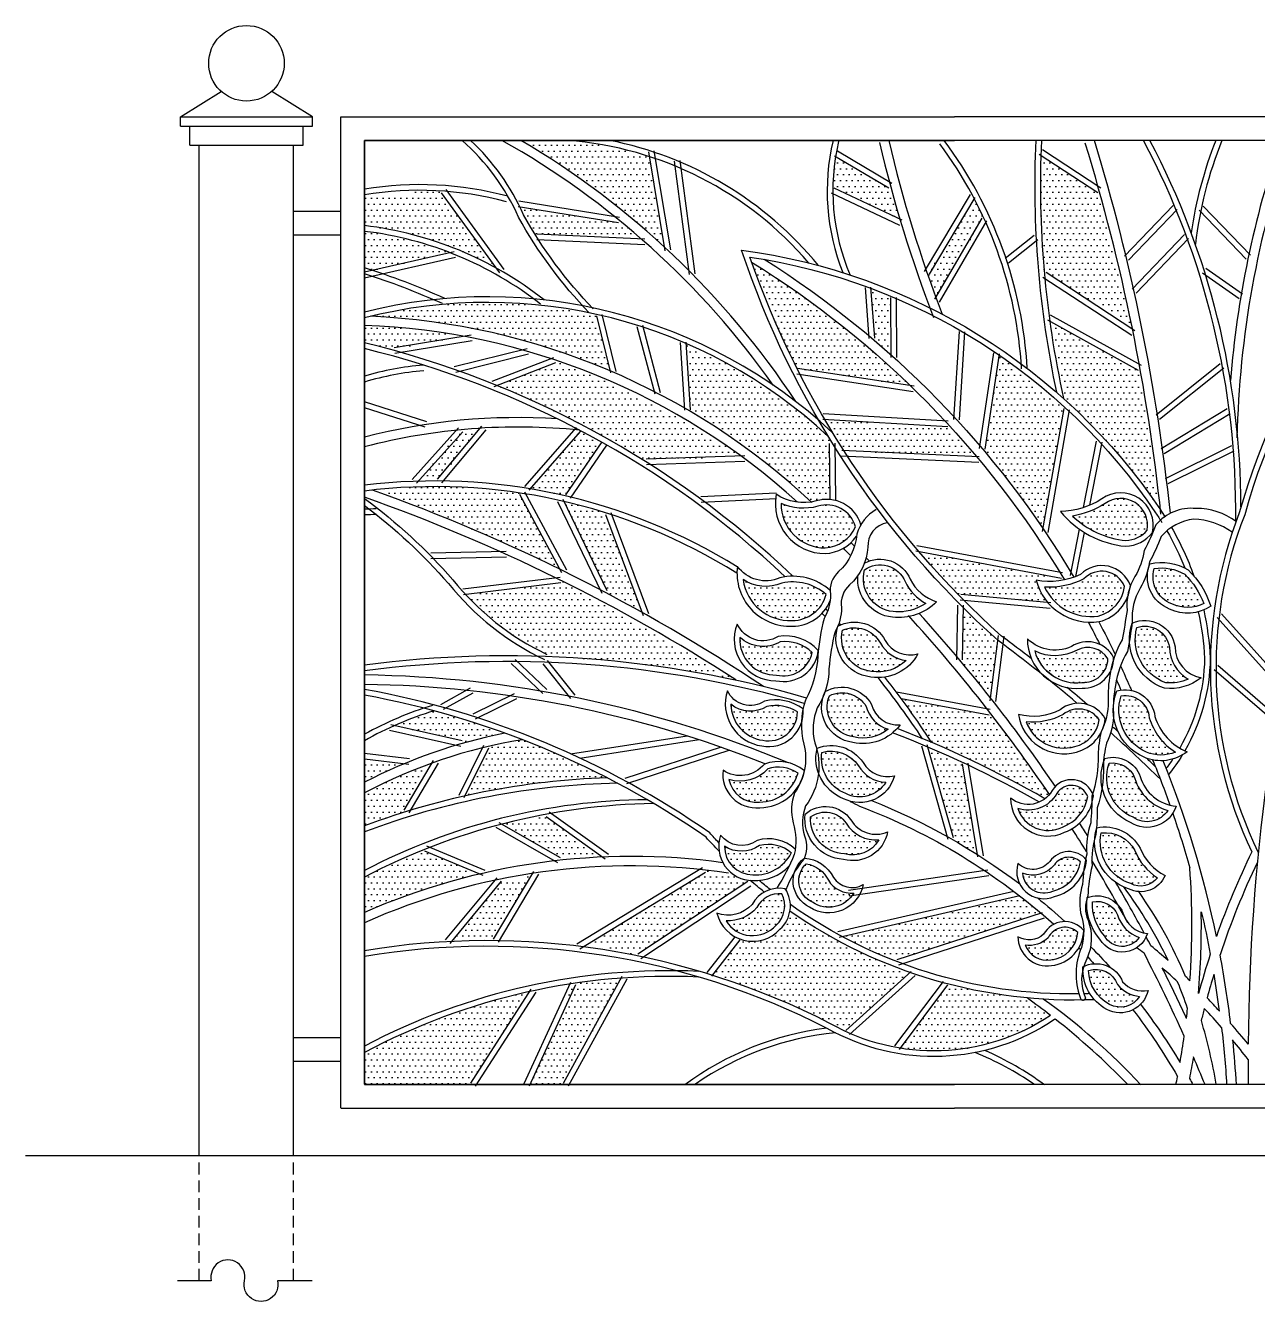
# Model space of a CAD drawing. Extents: x -51224 to -13975, y -20628 to 9094.
# Drawn here: x -50370 to -49065, y -13189 to -11838 of the extents above; entities that cross this region are included whole.
import ezdxf

# ---------------------------------------------------------------- set-up
doc = ezdxf.new("R2010")
doc.units = 0
doc.header["$LTSCALE"] = 5
doc.header["$MEASUREMENT"] = 0
doc.linetypes.add('HIDDEN', pattern=[0.375, 0.25, -0.125])
doc.layers.get('0').update_dxf_attribs({"linetype": 'CONTINUOUS'})
for name, color, linetype in [('0-MISC', 2, 'CONTINUOUS'), ('0-T_BLOCK', 7, 'CONTINUOUS'), ('1', 8, 'CONTINUOUS'), ('4', 4, 'CONTINUOUS'), ('5', 5, 'CONTINUOUS')]:
    doc.layers.add(name, color=color, linetype=linetype)
pattern_1 = [(180, (-67435.053, -16433.38), (-3.125, 6.25), [0, -6.25])]

msp = doc.modelspace()

# ---------------------------------------------------------------- hatches: boundary and pattern name
at = {"layer": '0-T_BLOCK'}
h = msp.add_hatch(dxfattribs=at)
h.set_pattern_fill('DOTS', color=2, scale=100, style=0)
h.set_pattern_definition(pattern_1)
h.paths.add_polyline_path([(-49451.1, -12458.6, 0.179163), (-49416.5, -12449.9, -0.154289), (-49438.5, -12426.8, 0.482854), (-49481.5, -12414.5, 0.461066)])
h.paths.add_polyline_path([(-49491, -12368.7, 0.418152), (-49530.8, -12347.1, -0.175458), (-49569.9, -12344, 0.417538), (-49523.2, -12391.2, 0.279623)])
h.paths.add_polyline_path([(-49569.1, -12428.4, -0.256991), (-49610.1, -12424.8, 0.38732), (-49558.1, -12468, 0.343085), (-49522.1, -12440.5, 0.238603)])
h.paths.add_polyline_path([(-49464.9, -12491.7, 0.389161), (-49504.7, -12478.4, 0.456924), (-49474, -12522, 0.24176), (-49437.5, -12510.3, -0.243716)])
h.paths.add_polyline_path([(-49570.7, -12490.7, -0.33145), (-49613.4, -12485.9, 0.442508), (-49574.7, -12525.8, 0.426582), (-49536.8, -12501.9, 0.226597)])
h.paths.add_polyline_path([(-49493, -12591.3, 0.23301), (-49456.4, -12583.1, -0.260347), (-49479.7, -12559.2, 0.39265), (-49518.6, -12547.7, 0.495449)])
h.paths.add_polyline_path([(-49552.5, -12564.9, 0.200376), (-49585, -12559.1, -0.320781), (-49622.9, -12556.8, 0.373248), (-49589.3, -12594.9, 0.475515)])
h.paths.add_polyline_path([(-49501.4, -12651.4, 0.39085), (-49459, -12639.4, -0.251251), (-49488, -12621.8, 0.326721), (-49526.5, -12607.7, 0.3487)])
h.paths.add_polyline_path([(-49583.9, -12625.2, -0.301065), (-49625, -12636.3, 0.393018), (-49592.7, -12660.3, 0.339354), (-49551.9, -12629.6, 0.228285)])
h.paths.add_polyline_path([(-49502.8, -12715, 0.353449), (-49466.4, -12700.4, -0.283595), (-49500.9, -12682.6, 0.420371), (-49538.6, -12676, 0.418172)])
h.paths.add_polyline_path([(-49629.8, -12707.1, 0.413856), (-49599.7, -12737.5, 0.293768), (-49559.1, -12714.4, 0.251352), (-49592.7, -12706.4, -0.30026)])
h.paths.add_polyline_path([(-49536.6, -12766.5, 0.426612), (-49492.8, -12756.8, -0.274357), (-49519.7, -12743.2, 0.246148), (-49543.2, -12725.8, 0.53355)])
h.paths.add_polyline_path([(-49628.1, -12786.1, 0.501929), (-49575.2, -12790.7, 0.343134), (-49569, -12757.6, 0.313802), (-49595.5, -12772.1, -0.234383)])
h = msp.add_hatch(dxfattribs=at)
h.set_pattern_fill('DOTS', color=2, scale=100, style=0)
h.set_pattern_definition(pattern_1)
h.paths.add_polyline_path([(-49155.9, -12450.4, 0.237244), (-49122, -12450.2, 0.105699), (-49142.3, -12419.1, 0.175439), (-49174.6, -12413.1, 0.397699)])
h.paths.add_polyline_path([(-49249.1, -12424.1, -0.135102), (-49290.7, -12432.6, 0.331679), (-49233.9, -12463.3, 0.310147), (-49206, -12431.9, 0.543135)])
h.paths.add_polyline_path([(-49204.6, -12383.4, 0.206557), (-49182.1, -12372.4, 0.678632), (-49226.7, -12344.3, -0.100632), (-49261.3, -12357.4, 0.164112)])
h = msp.add_hatch(dxfattribs=at)
h.set_pattern_fill('DOTS', color=2, scale=100, style=0)
h.set_pattern_definition(pattern_1)
h.paths.add_polyline_path([(-49310.3, -12575.2, 0.391506), (-49258.6, -12601.6, 0.299569), (-49232.8, -12573.4, 0.442519), (-49271, -12567.6, -0.155677)])
h.paths.add_polyline_path([(-49182.9, -12607.4, 0.206915), (-49152.2, -12607.4, -0.183281), (-49179.8, -12571, 0.432961), (-49209.6, -12547.7, 0.385547)])
h.paths.add_polyline_path([(-49195.1, -12635.3, 0.365015), (-49222.4, -12619.3, 0.395718), (-49197, -12676.5, 0.422404), (-49160.1, -12669.2, -0.262488)])
h.paths.add_polyline_path([(-49245.1, -12654.3, 0.619419), (-49277.7, -12651.3, -0.355755), (-49319.1, -12667.1, 0.460328), (-49271.9, -12686.8, 0.281137)])
h.paths.add_polyline_path([(-49158.6, -12496.3, 0.465603), (-49192.9, -12475.4, 0.397526), (-49162.4, -12533.9, 0.130987), (-49138.6, -12530.1, -0.265033)])
h = msp.add_hatch(dxfattribs=at)
h.set_pattern_fill('DOTS', color=2, scale=100, style=0)
h.set_pattern_definition(pattern_1)
h.paths.add_polyline_path([(-49301.2, -12500.3, 0.132187), (-49289.1, -12520.9, -0.001399), (-49282, -12526.6, 0.177215), (-49251.2, -12533.7, 0.421821), (-49223.6, -12508.7, 0.389173), (-49256.4, -12499.3, -0.249963)])
h = msp.add_hatch(dxfattribs=at)
h.set_pattern_fill('DOTS', color=2, scale=100, style=0)
h.set_pattern_definition(pattern_1)
h.paths.add_polyline_path([(-49195, -12711.7, 0.301201), (-49230.7, -12692.9, 0.386808), (-49199.4, -12746.7, 0.371501), (-49171.3, -12740.4, -0.158313)])
h.paths.add_polyline_path([(-49252.6, -12723.7, 0.4558), (-49280.4, -12726.7, -0.334927), (-49314.2, -12735.6, 0.519187), (-49282.1, -12754.6, 0.302013)])
h.paths.add_polyline_path([(-49287, -12804, -0.232717), (-49311.3, -12812, 0.345546), (-49284.1, -12827.5, 0.356511), (-49255.4, -12798.5, 0.508622)])
h.paths.add_polyline_path([(-49227.2, -12802.1, 0.556781), (-49190.5, -12803.8, -0.242894), (-49213.4, -12779.7, 0.356786), (-49240.1, -12766, 0.193031)])
h.paths.add_polyline_path([(-49244.2, -12838.7, 0.271334), (-49221.8, -12874.7, 0.391269), (-49190.1, -12866.2, -0.199447), (-49213.4, -12853.7, 0.407719)])
at = {"layer": '1'}
h = msp.add_hatch(dxfattribs=at)
h.set_pattern_fill('DOTS', color=2, scale=100, style=0)
h.set_pattern_definition(pattern_1)
h.paths.add_polyline_path([(-49845.5, -11959.6), (-49795.7, -11959.6, -0.058953), (-49709.2, -11976.9), (-49693.2, -12072.7, 0.062968)])
h = msp.add_hatch(dxfattribs=at)
h.set_pattern_fill('DOTS', color=2, scale=100, style=0)
h.set_pattern_definition(pattern_1)
h.paths.add_polyline_path([(-49365.8, -12022.8, -0.03394), (-49360.2, -12031.1, -0.006633), (-49355.1, -12041.7), (-49405.9, -12125.7, -0.003684), (-49412.8, -12106.7, 0.000203), (-49414.6, -12101.6)])
h.paths.add_polyline_path([(-49513.7, -12010.2, -0.051876), (-49514.5, -11998.3, -0.005273), (-49514.2, -11993.5, -0.069358), (-49510.1, -11978.1), (-49453.1, -12011.2, 0.00598), (-49444.1, -12043.1)])
h = msp.add_hatch(dxfattribs=at)
h.set_pattern_fill('DOTS', color=2, scale=100, style=0)
h.set_pattern_definition(pattern_1)
h.paths.add_polyline_path([(-49283, -12152.4), (-49191.1, -12203.3), (-49168.1, -12350.7, 0.061544), (-49270.5, -12233.1)])
h.paths.add_polyline_path([(-49294.6, -12041.4, -0.021159), (-49293.4, -11976.4), (-49234.5, -12015.2), (-49198, -12157.2), (-49291.3, -12097.1, -0.013278)])
h = msp.add_hatch(dxfattribs=at)
h.set_pattern_fill('DOTS', color=2, scale=100, style=0)
h.set_pattern_definition(pattern_1)
h.paths.add_polyline_path([(-50011.1, -12017.4), (-49931.1, -12013.1), (-49872.2, -12094.2, 0.045603), (-49936.9, -12066.3, 0.050154), (-50011.1, -12049.9)])
h.paths.add_polyline_path([(-50011.1, -12056, -0.062845), (-49920.3, -12078.6), (-50002.1, -12097.2), (-50011.1, -12094.7)])
h = msp.add_hatch(dxfattribs=at)
h.set_pattern_fill('DOTS', color=2, scale=100, style=0)
h.set_pattern_definition(pattern_1)
h.paths.add_polyline_path([(-49838.8, -12044.9, -0.000677), (-49839.4, -12043.8, -0.046061), (-49845.4, -12030.4), (-49738, -12046.9, -0.006898), (-49719.5, -12062.6), (-49828.4, -12059, -0.055018)])
h = msp.add_hatch(dxfattribs=at)
h.set_pattern_fill('DOTS', color=2, scale=100, style=0)
h.set_pattern_definition(pattern_1)
h.paths.add_polyline_path([(-49338.8, -12187.1), (-49270.1, -12243.7), (-49292.4, -12370.8, 0.019627), (-49339.3, -12307.3), (-49353.6, -12286.7)])
h.paths.add_polyline_path([(-49474.3, -12117.8), (-49453.5, -12125.9), (-49454.5, -12185.7, 0.00488), (-49469.3, -12172.8)], flags=17)
h.paths.add_polyline_path([(-49576.7, -12150.4, -0.017309), (-49601, -12088.5, -0.053262), (-49433, -12219.3), (-49552.4, -12201.2, -0.017088)])
h.paths.add_polyline_path([(-49521.3, -12255.5), (-49393.3, -12263.1), (-49364.9, -12294.4), (-49503.3, -12288.3)])
h = msp.add_hatch(dxfattribs=at)
h.set_pattern_fill('DOTS', color=2, scale=100, style=0)
h.set_pattern_definition(pattern_1)
h.paths.add_polyline_path([(-49670.2, -12176.4, -0.047497), (-49589.1, -12218.7, -0.04172), (-49519.9, -12273.2, 0.001406), (-49517, -12277.8), (-49518, -12338.4, 0.029876), (-49528, -12340.3, 0.030577), (-49532.5, -12341.4, -0.026905), (-49537.9, -12342.5, 0.068441), (-49665.6, -12244.9)])
h.paths.add_polyline_path([(-50001.6, -12146, -0.049915), (-49905.1, -12131.7, -0.007436), (-49889.4, -12131.2, -0.064152), (-49765, -12145.3), (-49750.8, -12203.7, 0.088793)])
h.paths.add_polyline_path([(-49870.7, -12219.2), (-49828.7, -12202.9), (-49804.3, -12193.9, -0.051965), (-49611.1, -12294.8), (-49716.9, -12297.6, 0.043163)])
h = msp.add_hatch(dxfattribs=at)
h.set_pattern_fill('DOTS', color=2, scale=100, style=0)
h.set_pattern_definition(pattern_1)
h.paths.add_polyline_path([(-50011.1, -12155.6, -0.016771), (-49963, -12159, -0.021269), (-49907.2, -12167.4), (-49983.5, -12181.1, 0.007125), (-50011.1, -12174)])
h = msp.add_hatch(dxfattribs=at)
h.set_pattern_fill('DOTS', color=2, scale=100, style=0)
h.set_pattern_definition(pattern_1)
h.paths.add_polyline_path([(-49911.1, -12266.3, -0.004474), (-49899.7, -12265.3), (-49890, -12265.8), (-49933, -12320.3, 0.008665), (-49954.2, -12320.5)])
h.paths.add_polyline_path([(-49999.5, -12329.6, -0.063677), (-49846.4, -12333), (-49804.5, -12412.9, 0.005616), (-49863.5, -12385.9, 0.006126), (-49906.1, -12367.4, 0.008716)])
h.paths.add_polyline_path([(-49903.3, -12441.5), (-49800.6, -12426.8), (-49617.8, -12530.9, 0.020091), (-49714.7, -12514.8, 0.021363), (-49812.6, -12506.5, -0.09798)])
h = msp.add_hatch(dxfattribs=at)
h.set_pattern_fill('DOTS', color=2, scale=100, style=0)
h.set_pattern_definition(pattern_1)
h.paths.add_polyline_path([(-49782.4, -12267.6), (-49764.6, -12276.5, -0.001349), (-49759.9, -12279.1), (-49798.7, -12336, 0.013923), (-49817.3, -12332, 0.007756), (-49835.9, -12328.6)])
h = msp.add_hatch(dxfattribs=at)
h.set_pattern_fill('DOTS', color=2, scale=100, style=0)
h.set_pattern_definition(pattern_1)
h.paths.add_polyline_path([(-49799.8, -12341.9, -0.018895), (-49755.8, -12353.9), (-49716.7, -12459.7, 0.000667), (-49721.2, -12457.2, 0.072237), (-49752, -12440.5), (-49761.1, -12421.9)])
h = msp.add_hatch(dxfattribs=at)
h.set_pattern_fill('DOTS', color=2, scale=100, style=0)
h.set_pattern_definition(pattern_1)
h.paths.add_polyline_path([(-49422.5, -12395.7), (-49272.8, -12423.6, -0.093416), (-49288.6, -12426.7, -0.037861), (-49299.7, -12425.4, 0.0605), (-49294.3, -12438.8, 0.032329), (-49288.5, -12448.6), (-49381.8, -12440.9)])
h = msp.add_hatch(dxfattribs=at)
h.set_pattern_fill('DOTS', color=2, scale=100, style=0)
h.set_pattern_definition(pattern_1)
h.paths.add_polyline_path([(-49376.6, -12454.7, 0.004278), (-49364.8, -12466.3, 0.023207), (-49357, -12473.6, 0.00596), (-49340.1, -12489.2), (-49348.3, -12549.7, 0.007011), (-49378.2, -12512.8)])
h = msp.add_hatch(dxfattribs=at)
h.set_pattern_fill('DOTS', color=2, scale=100, style=0)
h.set_pattern_definition(pattern_1)
h.paths.add_polyline_path([(-49442.3, -12551.1), (-49347.1, -12567.5), (-49285.6, -12652.3), (-49290.3, -12656.8, 0.029175), (-49410.4, -12597.2, 0.016007)])
h = msp.add_hatch(dxfattribs=at)
h.set_pattern_fill('DOTS', color=2, scale=100, style=0)
h.set_pattern_definition(pattern_1)
h.paths.add_polyline_path([(-49958.5, -12570.9, -0.009549), (-49937.3, -12563.8, -0.021131), (-49862.5, -12587.4, 0.018498), (-49902.8, -12596.9), (-49979.4, -12579.4, -0.015675)])
h.paths.add_polyline_path([(-49879.1, -12601.2, -0.01617), (-49844.2, -12594.2, -0.026634), (-49754, -12634.7, 0.025971), (-49837.4, -12641.7, 0.020328), (-49904.6, -12653.5)])
h.paths.add_polyline_path([(-49940.9, -12619.5), (-49969, -12671.1, 0.013836), (-50011.1, -12685.5), (-50011.1, -12650.6, -0.034969)])
h = msp.add_hatch(dxfattribs=at)
h.set_pattern_fill('DOTS', color=2, scale=100, style=0)
h.set_pattern_definition(pattern_1)
h.paths.add_polyline_path([(-49414, -12603.4), (-49378.1, -12620), (-49363.4, -12715, 0.009634), (-49385.5, -12701.7)])
h.paths.add_polyline_path([(-49317, -12759.7, -0.010906), (-49294.6, -12777.8), (-49446.8, -12826.9, -0.04944), (-49474.2, -12818, -0.002177), (-49478.3, -12816.1, -0.046889), (-49501.8, -12802.2)])
h = msp.add_hatch(dxfattribs=at)
h.set_pattern_fill('DOTS', color=2, scale=100, style=0)
h.set_pattern_definition(pattern_1)
h.paths.add_polyline_path([(-50011.1, -12615), (-49971.5, -12619.6), (-49994.6, -12631.1, 0.008224), (-50011.1, -12639.3)])
h = msp.add_hatch(dxfattribs=at)
h.set_pattern_fill('DOTS', color=2, scale=100, style=0)
h.set_pattern_definition(pattern_1)
h.paths.add_polyline_path([(-49647.8, -12732.6), (-49625.4, -12735.6), (-49615, -12740, 0.01747), (-49612.7, -12741), (-49605.2, -12744.2), (-49725.3, -12822.6, 0.131285), (-49774.4, -12814.3, 0.001749), (-49779.9, -12813.6)])
h.paths.add_polyline_path([(-49865.2, -12684.1), (-49818.8, -12675.8), (-49760.3, -12718.6), (-49803.3, -12719.5)])
h.paths.add_polyline_path([(-49866.3, -12744.2), (-49834.2, -12737.9), (-49874.5, -12805.6), (-49890.3, -12807.2, 0.009044), (-49919.1, -12808)])
h.paths.add_polyline_path([(-49981.2, -12725, -0.02691), (-49947.3, -12712.5), (-49908.4, -12728.7), (-49890.1, -12736.8, 0.045422), (-50011.1, -12777.3), (-50011.1, -12739.7, -0.012188)])
h = msp.add_hatch(dxfattribs=at)
h.set_pattern_fill('DOTS', color=2, scale=100, style=0)
h.set_pattern_definition(pattern_1)
h.paths.add_polyline_path([(-49393.5, -12854, 0.013754), (-49351.6, -12862, 0.020315), (-49309.3, -12867.8), (-49285.6, -12887, -0.094273), (-49362.8, -12919.2, -0.092131), (-49444, -12921)])
h.paths.add_polyline_path([(-49642, -12842.9), (-49611.2, -12806.1, 0.197885), (-49581.6, -12803.2, 0.11251), (-49567.7, -12791.6, 0.132789), (-49560.5, -12775.9, 0.031639), (-49503.5, -12810.3, 0.032589), (-49434, -12841.6), (-49503.6, -12902.3, 0.003915), (-49516.8, -12895.5, -0.001737), (-49518.2, -12894.7, 0.020472), (-49577.4, -12867.4, 0.018112)])
h = msp.add_hatch(dxfattribs=at)
h.set_pattern_fill('DOTS', color=2, scale=100, style=0)
h.set_pattern_definition(pattern_1)
h.paths.add_polyline_path([(-49789.3, -12852.3, -0.00242), (-49782.7, -12851.4, 0.065094), (-49739.9, -12847.7), (-49799.9, -12959.1), (-49836.4, -12959.1)])
h.paths.add_polyline_path([(-49836.9, -12861.1), (-49899.3, -12959.1), (-50011.1, -12959.1), (-50011.1, -12925.5, -0.067862)])

# ---------------------------------------------------------------- linework, layer by layer
for p, q in [((-50206.1, -11934.6), (-50066.1, -11934.6)), ((-50206.1, -11944.6), (-50206.1, -11934.6)), ((-50206.1, -11944.6), (-50066.1, -11944.6)), ((-50196.1, -11964.6), (-50196.1, -11944.6)), ((-50076.1, -11964.6), (-50076.1, -11944.6)), ((-50066.1, -11944.6), (-50066.1, -11934.6)), ((-50196.1, -11964.6), (-50076.1, -11964.6)), ((-50186.1, -13034.6), (-50186.1, -11964.6)), ((-50086.1, -13034.6), (-50086.1, -11964.6))]:
    msp.add_line(p, q)
at = {"color": 3}
for p, q in [((-50036.1, -12984.1), (-50036.1, -11934.6)), ((-50036.1, -11934.6), (-49386.1, -11934.6)), ((-48736, -11934.6), (-49386.1, -11934.6)), ((-50011.1, -12959.1), (-50011.1, -11959.6)), ((-50011.1, -11959.6), (-49386.1, -11959.6)), ((-48761, -11959.6), (-49386.1, -11959.6)), ((-50086.1, -12034.6), (-50036.1, -12034.6)), ((-50086.1, -12059.6), (-50036.1, -12059.6))]:
    msp.add_line(p, q, dxfattribs=at)
msp.add_lwpolyline([(-48761, -11959.6), (-50011.1, -11959.6), (-50011.1, -12959.1), (-48761, -12959.1)], close=True, dxfattribs=at)
msp.add_circle((-50136.1, -11878), 40)
at = {"layer": '0-MISC', "color": 8}
msp.add_lwpolyline([(-50066.5, -13167.2), (-50103.1, -13167.2, -1.253566), (-50138.2, -13167.2, 1.253566), (-50173.3, -13167.2), (-50209.1, -13167.2)], format="xyb", dxfattribs=at)
at = {"layer": '0-T_BLOCK'}
for p, q in [((-50206.1, -11934.6), (-50162.8, -11907.7)), ((-50066, -11934.6), (-50109.3, -11907.7))]:
    msp.add_line(p, q, dxfattribs=at)
for centre in [(-50010.6, -12959.1), (-50035.6, -12984.1)]:
    msp.add_arc(centre, 0.5, 180, 270, dxfattribs=at)
at = {"layer": '1'}
for p, q in [((-49692.6, -12076.6), (-49710, -11971.8)), ((-49686.7, -12075.6), (-49704.1, -11970.8)), ((-49452.6, -12005.2), (-49510, -11971.2)), ((-49231.2, -12010.2), (-49292.9, -11969.5)), ((-49666.7, -12101.7), (-49682.6, -11981.8)), ((-49660.7, -12100.9), (-49676.6, -11981)), ((-49455.6, -12010.3), (-49513.1, -11976.3)), ((-49234.5, -12015.2), (-49296.3, -11974.5)), ((-49863.1, -12096.5), (-49924.6, -12011.6)), ((-49441.6, -12044.2), (-49513.7, -12010.2)), ((-49867.9, -12100), (-49929.5, -12015.2)), ((-49741, -12041.2), (-49847.5, -12024)), ((-49444.2, -12049.6), (-49516.3, -12015.6)), ((-49417.8, -12098.3), (-49369.3, -12016.9)), ((-49412.6, -12101.4), (-49364.1, -12020)), ((-49741.9, -12047.1), (-49848.4, -12030)), ((-49206.2, -12082.1), (-49154.6, -12028.6)), ((-49201.8, -12086.3), (-49150.3, -12032.8)), ((-49077.1, -12085.5), (-49127, -12033.4)), ((-49072.8, -12081.3), (-49122.6, -12029.3)), ((-49407.1, -12127.8), (-49356.9, -12041.9)), ((-49401.9, -12130.8), (-49351.8, -12044.9)), ((-49714.3, -12070.3), (-49828.7, -12065)), ((-49714, -12064.3), (-49828.4, -12059)), ((-49301.6, -12060.3), (-49332.6, -12084.8)), ((-49297.8, -12065), (-49328.9, -12089.5)), ((-49198.1, -12117.2), (-49142.5, -12059.3)), ((-49193.7, -12121.3), (-49138.2, -12063.5)), ((-49916.1, -12077.7), (-50011.1, -12099.3)), ((-49914.7, -12083.5), (-50011.1, -12105.4)), ((-49198.4, -12166.2), (-49292.5, -12104.7)), ((-49195.1, -12161.2), (-49289.2, -12099.7)), ((-49084.5, -12127.4), (-49123.3, -12100.3)), ((-49081, -12122.4), (-49119.9, -12095.3)), ((-49476.4, -12169.5), (-49480.5, -12115.5)), ((-49470.4, -12169.1), (-49474.6, -12115)), ((-49453.1, -12189.7), (-49453.5, -12125.9)), ((-49447.1, -12189.7), (-49447.5, -12125.9)), ((-49750.2, -12205.9), (-49765, -12145.3)), ((-49744.4, -12204.5), (-49759.2, -12143.9)), ((-49188.2, -12198.1), (-49284.3, -12144.8)), ((-49703.2, -12228.3), (-49722.1, -12157.1)), ((-49697.4, -12226.8), (-49716.3, -12155.6)), ((-49191.1, -12203.3), (-49287.2, -12150.1)), ((-49898.1, -12165.9), (-49979.8, -12179.3)), ((-49897.1, -12171.8), (-49978.8, -12185.2)), ((-49671.6, -12245.3), (-49676.4, -12173.6)), ((-49665.6, -12244.9), (-49670.4, -12173.2)), ((-49386.8, -12255.2), (-49381, -12161.9)), ((-49380.8, -12255.6), (-49375.1, -12162.3)), ((-49838.9, -12180.3), (-49916, -12199.4)), ((-49837.4, -12186.1), (-49914.5, -12205.3)), ((-49359.6, -12285.8), (-49344.5, -12184.7)), ((-49353.6, -12286.7), (-49338.6, -12185.5)), ((-49875.9, -12214.7), (-49810.5, -12189.4)), ((-49873.7, -12220.3), (-49808.3, -12194.9)), ((-49428.9, -12219.9), (-49552.4, -12201.2)), ((-49172.6, -12250.4), (-49104.6, -12195.8)), ((-49168.9, -12255), (-49100.8, -12200.5)), ((-49429.8, -12225.9), (-49553.3, -12207.1)), ((-49945, -12257.7), (-50011.1, -12236.4)), ((-49946.8, -12263.4), (-50011.1, -12242.7)), ((-49393.3, -12263.1), (-49525.5, -12255.3)), ((-49392.9, -12257.1), (-49525.1, -12249.3)), ((-49292.9, -12373.9), (-49270.1, -12243.7)), ((-49287, -12374.9), (-49264.2, -12244.8)), ((-49167.1, -12286), (-49097.5, -12243.6)), ((-49163.9, -12291.1), (-49094.3, -12248.7)), ((-49960.5, -12318.6), (-49911.4, -12264.1)), ((-49956, -12322.7), (-49906.9, -12268.1)), ((-49887.1, -12262.3), (-49934, -12318.3)), ((-49882.5, -12266.2), (-49929.4, -12322.2)), ((-49787, -12263.7), (-49841.6, -12326.1)), ((-49782.4, -12267.6), (-49837.1, -12330)), ((-49759.8, -12278.9), (-49798.1, -12335.1)), ((-49754.8, -12282.3), (-49793.1, -12338.4)), ((-49518, -12340.3), (-49518.4, -12280.5)), ((-49512, -12340.3), (-49512.4, -12280.4)), ((-49249.4, -12348.4), (-49235.8, -12278.1)), ((-49242.8, -12345.9), (-49229.9, -12279.2)), ((-49608.4, -12293.8), (-49712.7, -12297.3)), ((-49360.3, -12300.6), (-49505.9, -12294.2)), ((-49360, -12294.6), (-49505.6, -12288.2)), ((-49162.7, -12317.7), (-49092.5, -12282.9)), ((-49160, -12323.1), (-49089.9, -12288.3)), ((-49608.2, -12299.8), (-49712.5, -12303.3)), ((-49802, -12417.6), (-49846.4, -12334.8)), ((-49796.7, -12414.8), (-49841.1, -12332)), ((-49654.8, -12336.7), (-49575.1, -12333)), ((-49759.3, -12439.4), (-49806.2, -12342.4)), ((-49753.9, -12436.8), (-49800.8, -12339.8)), ((-49654.5, -12342.7), (-49574.8, -12339)), ((-49715.5, -12463), (-49755.4, -12356)), ((-49709.9, -12460.9), (-49749.7, -12353.9)), ((-49263.4, -12420.3), (-49253.9, -12371.2)), ((-49257.5, -12421.4), (-49248.5, -12374.7)), ((-49271.7, -12417.7), (-49426, -12388.9)), ((-49860.9, -12395.1), (-49940.9, -12396.8)), ((-49860.7, -12401.1), (-49940.7, -12402.8)), ((-49272.8, -12423.6), (-49427.1, -12394.8)), ((-49803.8, -12422.4), (-49906.8, -12435)), ((-49803.1, -12428.3), (-49906.1, -12441)), ((-49379.5, -12440), (-49284.1, -12449)), ((-49383.7, -12509.7), (-49382.5, -12451.7)), ((-49380.1, -12446), (-49284.7, -12455)), ((-49377.7, -12509.8), (-49376.5, -12451.8)), ((-49041.8, -12538.4), (-49108, -12465)), ((-49037.3, -12534.4), (-49103.5, -12461)), ((-49348.2, -12553.2), (-49339.4, -12484.1)), ((-49342.3, -12554), (-49333.4, -12484.8)), ((-49818, -12541.1), (-49851.4, -12509.4)), ((-49788, -12547), (-49817.3, -12510.4)), ((-49822.1, -12545.4), (-49855.6, -12513.7)), ((-49792.6, -12550.7), (-49822, -12514.1)), ((-49047.8, -12574.8), (-49111.1, -12520.3)), ((-49043.9, -12570.3), (-49107.2, -12515.8)), ((-49899.1, -12539.7), (-49930.7, -12557.2)), ((-49896.2, -12545), (-49927.8, -12562.4)), ((-49852.5, -12545.6), (-49896.4, -12567.3)), ((-49849.9, -12551), (-49893.7, -12572.7)), ((-49348.2, -12562.4), (-49447.6, -12544)), ((-49349.3, -12568.3), (-49442.3, -12551)), ((-49907.6, -12595.5), (-49983.3, -12578.5)), ((-49908.9, -12601.4), (-49984.6, -12584.4)), ((-49792.8, -12609.3), (-49669.2, -12590.2)), ((-49885, -12600.6), (-49911.2, -12653.4)), ((-49879.6, -12603.3), (-49905.9, -12656)), ((-49782.9, -12613.8), (-49656.7, -12594.2)), ((-49633.3, -12602.1), (-49735.5, -12635.3)), ((-49624, -12605.4), (-49733.6, -12641)), ((-49393, -12699.8), (-49420.8, -12601.3)), ((-49387.3, -12698.2), (-49415.1, -12599.7)), ((-49963.4, -12614.6), (-50011.1, -12608.9)), ((-49964.1, -12620.5), (-50011.1, -12615)), ((-49938.3, -12616.2), (-49969.3, -12668.8)), ((-49933.2, -12619.2), (-49964.1, -12671.9)), ((-49378.1, -12620), (-49361.8, -12718.4)), ((-49372.1, -12619), (-49355.8, -12717.4)), ((-49752.8, -12716), (-49815.3, -12670.9)), ((-49806.3, -12724.7), (-49871.5, -12687.4)), ((-49803.3, -12719.5), (-49868.5, -12682.2)), ((-49756.3, -12720.8), (-49818.8, -12675.8)), ((-49885.5, -12738.2), (-49947.3, -12712.5)), ((-49883.2, -12732.7), (-49945, -12707)), ((-49870.9, -12740.4), (-49925.5, -12806.3)), ((-49874.5, -12805.6), (-49831.7, -12733.8)), ((-49869.3, -12808.7), (-49826.5, -12736.8)), ((-49786.2, -12810.4), (-49653, -12729.6)), ((-49783.1, -12815.6), (-49649.8, -12734.7)), ((-49350.7, -12732.6), (-49498.4, -12754.1)), ((-49349.9, -12738.5), (-49497.6, -12760)), ((-49866.3, -12744.2), (-49920.8, -12810.1)), ((-49721.7, -12821.1), (-49605.2, -12744.2)), ((-49718.4, -12826.1), (-49601.9, -12749.2)), ((-49323.2, -12755), (-49509.6, -12797.8)), ((-49317, -12759.7), (-49508.2, -12803.6)), ((-49446.8, -12826.9), (-49292.9, -12777.3)), ((-49445, -12832.6), (-49291, -12783)), ((-49648.1, -12840.9), (-49618, -12802.6)), ((-49643.3, -12844.6), (-49613.2, -12806.3)), ((-49738.4, -12845), (-49800.6, -12958.2)), ((-49733.1, -12847.9), (-49795.3, -12961.1)), ((-49431.9, -12839.7), (-49501.2, -12902.2)), ((-49427.9, -12844.1), (-49497.2, -12906.6)), ((-49898.5, -12958), (-49834.4, -12858.4)), ((-49893.4, -12961.3), (-49829.4, -12861.7)), ((-49841.9, -12958.4), (-49792.5, -12851.1)), ((-49836.4, -12960.9), (-49787.1, -12853.7)), ((-49398.3, -12850.4), (-49449.7, -12918.6)), ((-49393.5, -12854), (-49444.9, -12922.2))]:
    msp.add_line(p, q, dxfattribs=at)
at = {"layer": '1', "color": 1, "linetype": 'HIDDEN', "ltscale": 10}
for p, q in [((-50186.1, -13167.2), (-50186.1, -13037.7)), ((-50086.1, -13167.2), (-50086.1, -13037.7))]:
    msp.add_line(p, q, dxfattribs=at)
at = {"layer": '1', "color": 4}
for points in [[(-49773, -12142.2, -0.066191), (-49847.9, -12040.9, 0.106475), (-49907.6, -11959.6)], [(-49768.7, -12138, -0.066058), (-49842.6, -12038.3, 0.099356), (-49898.7, -11959.6, 0.099356)], [(-48807.3, -11959.6, 0.171094), (-49084.5, -12354.1, 0.205998), (-49071.3, -12713.1, 0.205998)], [(-48796.9, -11959.6, 0.174235), (-49078.8, -12356, 0.208179), (-49064.4, -12713.7, 0.208179)], [(-48785.7, -11959.6, 0.147388), (-48999.7, -12358.4, 0.063736), (-49075.1, -12916.8, 0.063736)], [(-49256.2, -12555.8, 0.016374), (-49340, -12489.3, -0.13015), (-49611.6, -12075.9)], [(-49611.6, -12075.9, -0.214516), (-49168.1, -12350.7, -0.007589), (-49163, -12358.5, -0.007589)], [(-49304.6, -12508.6, 0.006045), (-49336.2, -12484.6, -0.127504), (-49602.8, -12083.2, -0.127504)], [(-49602.8, -12083.2, -0.210495), (-49173.1, -12354.1, -0.009874), (-49166.5, -12364.1, -0.009874)], [(-49601, -12088.5, -0.119547), (-49269.6, -12425.1)], [(-49587.8, -12085.3, -0.118379), (-49259.7, -12422.2, -0.118379)], [(-49537.3, -12343.2, 0.179235), (-50004.6, -12145.9, 0.179235)], [(-49552.4, -12342.8, 0.177385), (-50011.1, -12155.6, 0.177385)], [(-49485.3, -12366.7, 0.414967), (-49532.5, -12341.4, -0.218355), (-49574.9, -12334.4, 0.473511), (-49523, -12397.2, 0.226882), (-49489.9, -12378.8, 0.226882)], [(-50011.1, -12338.7, -0.054888), (-49917.6, -12424.9, 0.112657), (-49817.9, -12503.9)], [(-50011.1, -12346.2, -0.052903), (-49922.2, -12428.8, 0.112551), (-49820.5, -12509.4)], [(-49087.9, -12363.3, 0.168907), (-49130.4, -12349.5, 0.249457), (-49172.9, -12366.9, -0.03088), (-49185.2, -12394, -0.100136), (-49195, -12421.6, 0.158377), (-49203.4, -12457.6, -0.008948), (-49208.6, -12488.7, 0.100671), (-49221.2, -12524.7, 0.062282), (-49223.4, -12553.9, -0.120989), (-49230.8, -12585.9, 0.052555), (-49234.1, -12610.4, -0.089477), (-49240.7, -12654.1, -0.022272), (-49241.9, -12682.4, 0.097925), (-49246.1, -12715.6, 0.050393), (-49250.5, -12747.6, 0.112896), (-49252.6, -12777.6, -0.1518), (-49251.6, -12814.3, 0.192061), (-49253.1, -12867.2, 16.256874)], [(-49469.1, -12350.5, 0.186863), (-49489.7, -12376.6, -0.1907), (-49508.9, -12416.3, 0.252134), (-49517.6, -12440.3, -0.139232), (-49524.3, -12466, 0.045981), (-49530.8, -12505.4, -0.111), (-49544.1, -12552.3, 0.144561), (-49545.8, -12598.9, -0.22353), (-49555.5, -12650.4, 0.165363), (-49556.9, -12682.3, -0.118044), (-49555.8, -12715.8, -0.037668), (-49574.3, -12751.6, -0.037668)], [(-49091.9, -12374.6, 0.14309), (-49132.8, -12360.6, 0.184664), (-49167.3, -12379.1, -0.03088), (-49179.6, -12406.1, -0.100136), (-49189.4, -12433.8, 0.158377), (-49197.8, -12469.8, -0.008948), (-49203, -12500.9, 0.100671), (-49215.6, -12536.8, 0.062282), (-49217.8, -12566.1, -0.120989), (-49225.2, -12598, 0.052555), (-49228.5, -12622.5, -0.089477), (-49235, -12666.3, -0.022272), (-49236.3, -12694.6, 0.097925), (-49240.5, -12727.8, 0.050393), (-49244.9, -12759.8, 0.209993), (-49244.6, -12785.5, -0.197948), (-49246, -12826.5, 0.229576), (-49247.4, -12868, 16.256874)], [(-49457.3, -12364.5, 0.378866), (-49477.9, -12390.5, -0.1907), (-49497.2, -12430.3, 0.252134), (-49505.9, -12454.3, -0.139232), (-49512.6, -12479.9, 0.045981), (-49519.1, -12519.4, -0.140758), (-49531.5, -12560.5, 0.155026), (-49534.2, -12597.5, -0.256829), (-49543.8, -12664.3, 0.165363), (-49545.2, -12696.2, -0.232015), (-49546.6, -12722.3, 0.096099), (-49564.7, -12753.2, 0.096099)], [(-49161.2, -12373.1, -0.036089), (-49142.2, -12412.3)], [(-49156.4, -12369.4, -0.045842), (-49132.7, -12420.7)], [(-49491.7, -12389.7, 0.000437), (-49493.8, -12387.6, 0.000975), (-49495.7, -12385.5, 0.000975)], [(-49496.1, -12399.4, 0.001039), (-49501, -12394.6, 0.001437), (-49503.8, -12391.5, 0.001437)], [(-49481.7, -12407.5, -0.446759), (-49433.1, -12424.3, 0.203971), (-49405.1, -12448.3, -0.225979), (-49451.8, -12464.6, -0.405502), (-49488.6, -12420.5, -0.405502)], [(-49476.3, -12405.1, 0.000738), (-49479.8, -12401.5)], [(-49517.9, -12436.2, 0.242831), (-49571, -12422.7, -0.358992), (-49616.1, -12410.7, 0.464995), (-49558, -12474, 0.308457), (-49517.9, -12447, 0.308457)], [(-49122.2, -12456.9, -0.04199), (-49115.3, -12508.1, -0.127799), (-49142.2, -12606)], [(-49285.6, -12652.3, 0.035921), (-49435, -12462.9)], [(-49279.3, -12643.7, 0.03452), (-49423.6, -12460.6)], [(-49244.4, -12469.8, -0.006661), (-49232.3, -12493.4, -0.006661)], [(-49233.4, -12469.3, -0.009651), (-49216, -12504, -0.009651)], [(-49128, -12458.8, -0.041284), (-49121.3, -12508.2, -0.127883), (-49147.6, -12603.2)], [(-50011.1, -12525.4, -0.095937), (-49562.4, -12618.6, -0.095937)], [(-49282, -12526.6, 0.001399), (-49289.1, -12520.9)], [(-49210.3, -12516.1, -0.005939), (-49200.6, -12537.9, -0.001097), (-49198.5, -12542.2)], [(-50011.1, -12535.4, -0.091364), (-49586.2, -12619.7, -0.091364)], [(-49245.5, -12557, 0.004235), (-49266.7, -12539.1)], [(-49214.6, -12530.9, -0.00294), (-49209.9, -12541.7)], [(-49635.7, -12703.5, -0.006895), (-49645.3, -12693, 0.107168), (-50011.1, -12541)], [(-49635.5, -12712.3, -0.009677), (-49649.3, -12697.6, 0.106682), (-50011.1, -12547.1)], [(-49226.1, -12573.9, 0.000136), (-49226.8, -12573.3, 0.000136)], [(-49228.2, -12580.1, 0.00001), (-49228.2, -12580, 0.00001)], [(-49168.1, -12636.2, 0.011043), (-49220.7, -12586.8)], [(-49213, -12585.6, 0.001243), (-49219.1, -12580.2, 0.001243)], [(-49173.5, -12622.6, 0.001895), (-49182.4, -12614)], [(-49176.3, -12615.7, -0.011897), (-49158, -12663.5, -0.011897)], [(-49154.8, -12614.7, -0.015546), (-49161.9, -12624.6, -0.015546)], [(-49144.9, -12610.5, -0.031268), (-49159.4, -12631.1, -0.031268)], [(-49496.7, -12659.6, -0.002359), (-49486.6, -12664.6, -0.092106), (-49280.9, -12789.8, -0.092106)], [(-49474.1, -12658.8, -0.067671), (-49317, -12747.1, -0.067671)], [(-49155, -12672.2, -0.014067), (-49136.8, -12730, -0.014067)], [(-49245.2, -12695.8, 0.002318), (-49253.6, -12682.6, 0.002318)], [(-49554.9, -12710.1, 0.260156), (-49595.3, -12700.9, -0.410248), (-49633.9, -12695.3, 0.512348), (-49599.9, -12743.5, 0.222218), (-49561.3, -12727.8, 0.452913)], [(-49246.2, -12713.1, 0.004305), (-49261.6, -12688.6, 0.004305)], [(-49558.9, -12714.5, 0.253116), (-49592.7, -12706.4, -0.30026), (-49629.8, -12707.1, 0.413856), (-49599.7, -12737.5, 0.293768), (-49559.1, -12714.4, 0.293768)], [(-49237.4, -12708.4, 0.000498), (-49239.1, -12705.5, 0.000498)], [(-49202.7, -12787.9, 0.011299), (-49240.7, -12722.1)], [(-49565.4, -12752.1, 0.332028), (-49600.5, -12768.7, -0.311183), (-49637.9, -12777.9, 0.601436), (-49571, -12795, 0.370087), (-49565.4, -12752.1, 1.078008)], [(-49587.6, -12755.6, -0.009249), (-49602.5, -12743.3)], [(-49581.4, -12752.9, -0.007346), (-49593.1, -12743.3)], [(-49569, -12757.6, 0.313802), (-49595.5, -12772.1, -0.234383), (-49628.1, -12786.1, 0.501929), (-49575.2, -12790.7, 0.343134), (-49569, -12757.6, 0.343134)], [(-49254.3, -12863.5, -0.159494), (-49560, -12768.9)], [(-49298.3, -12761.8, -0.014382), (-49269.2, -12786.9, -0.014382)], [(-49237.9, -12869.6, -0.163819), (-49560.5, -12775.9)], [(-49124.8, -12776.4, -0.010714), (-49115.2, -12821.5)], [(-49284.4, -12886.3, -0.284288), (-49518.2, -12894.7, 0.16057), (-50011.1, -12817.7)], [(-49250.4, -12804.7, -0.000338), (-49249.8, -12805.4)], [(-49279.9, -12890.4, -0.285875), (-49521, -12900, 0.160848), (-50011.1, -12823.8, 0.160848)], [(-49254.5, -12814.8, -0.001037), (-49252.6, -12816.7)], [(-49242, -12813.3, -0.011364), (-49221.2, -12835.5)], [(-49142.8, -12908.3, 0.014535), (-49185.4, -12820.3)], [(-49245.1, -12824.4, -0.00371), (-49238.4, -12831.5)], [(-49242.8, -12863.2, -0.00309), (-49249.2, -12863.4, -0.00309)], [(-49189, -12874.5, -0.027871), (-49147.2, -12936.1, -0.027871)], [(-49197.1, -12880.3, -0.032327), (-49149.9, -12951.1, -0.032327)], [(-49103.3, -12899, -0.014161), (-49097.9, -12959.6)], [(-49091.7, -12912.3, -0.010932), (-49087.9, -12959.6)], [(-49120.8, -12959.6, 0.004733), (-49133.1, -12930.3, 0.004733)], [(-49075.1, -12932.8, 0.003033), (-49075, -12959.8)], [(-49137.2, -12953.2, -0.002735), (-49133.7, -12959.6)]]:
    msp.add_lwpolyline(points, format="xyb", dxfattribs=at)
for points in [[(-49176.6, -12375, 0.693512), (-49230.1, -12339.3, -0.134591), (-49274, -12352.7, 0.196581), (-49204.8, -12389.5, 0.220919)], [(-49491, -12368.7, 0.418152), (-49530.8, -12347.1, -0.175458), (-49569.9, -12344, 0.417538), (-49523.2, -12391.2, 0.279623)], [(-49182.1, -12372.4, 0.678632), (-49226.7, -12344.3, -0.100632), (-49261.3, -12357.4, 0.164112), (-49204.6, -12383.4, 0.206557)], [(-49481.5, -12414.5, -0.482854), (-49438.5, -12426.8, 0.154289), (-49416.5, -12449.9, -0.179163), (-49451.1, -12458.6, -0.461066)], [(-49199.9, -12431, 0.548134), (-49252.7, -12419.2, -0.16447), (-49299.7, -12425.4, 0.381849), (-49232.8, -12469.2, 0.322068)], [(-49206, -12431.9, 0.543135), (-49249.1, -12424.1, -0.135102), (-49290.7, -12432.6, 0.331679), (-49233.9, -12463.3, 0.310147)], [(-49179.1, -12407.9, -0.196169), (-49138.6, -12414.4, -0.121333), (-49114.7, -12452.8, -0.267544), (-49158.3, -12455.9, -0.424854)], [(-49174.6, -12413.1, -0.175439), (-49142.3, -12419.1, -0.105699), (-49122, -12450.2, -0.237244), (-49155.9, -12450.4, -0.397699)], [(-49522.1, -12440.5, 0.238603), (-49569.1, -12428.4, -0.256991), (-49610.1, -12424.8, 0.38732), (-49558.1, -12468, 0.343085)], [(-49530.4, -12499.8, 0.251803), (-49572.8, -12484.9, -0.458485), (-49616.2, -12471.8, 0.537347), (-49575.3, -12531.8, 0.446147)], [(-49509.7, -12474.2, -0.414303), (-49459.5, -12489.1, 0.350219), (-49424.9, -12503.4, -0.319457), (-49474.8, -12527.9, -0.476626)], [(-49197.8, -12470.8, -0.500179), (-49152.6, -12495.8, 0.361189), (-49125, -12528.7, -0.198244), (-49163.7, -12539.8, -0.417673)], [(-49504.7, -12478.4, -0.391824), (-49464.7, -12492, 0.241606), (-49437.5, -12510.3, -0.24176), (-49474, -12522, -0.456924)], [(-49192.9, -12475.4, -0.465603), (-49158.6, -12496.3, 0.265033), (-49138.6, -12530.1, -0.130987), (-49162.4, -12533.9, -0.397526)], [(-49536.8, -12501.9, 0.226597), (-49570.7, -12490.7, -0.33145), (-49613.4, -12485.9, 0.442508), (-49574.7, -12525.8, 0.426582)], [(-49217.6, -12507.1, 0.407265), (-49259.3, -12494, -0.334187), (-49308.9, -12487.5, 0.451391), (-49251, -12539.7, 0.43311)], [(-49223.6, -12508.7, 0.389173), (-49256.4, -12499.3, -0.249963), (-49301.2, -12500.3, 0.372734), (-49251.2, -12533.7, 0.421821)], [(-49523.2, -12543.4, -0.418208), (-49474.1, -12557, 0.375782), (-49443.7, -12578.4, -0.303142), (-49494, -12597.2, -0.511006)], [(-49546.6, -12561.6, 0.223258), (-49587.4, -12553.5, -0.465813), (-49626.6, -12542.4, 0.46848), (-49590.3, -12600.9, 0.501171)], [(-49518.6, -12547.7, -0.39265), (-49479.7, -12559.2, 0.260347), (-49456.4, -12583.1, -0.23301), (-49493, -12591.3, -0.495449)], [(-49214.1, -12542.5, -0.461543), (-49173.9, -12569.8, 0.22665), (-49139.8, -12607, -0.275832), (-49185.3, -12612.9, -0.404152)], [(-49209.6, -12547.7, -0.432961), (-49179.8, -12571, 0.183281), (-49152.2, -12607.4, -0.206915), (-49182.9, -12607.4, -0.385547)], [(-49552.5, -12564.9, 0.200376), (-49585, -12559.1, -0.320781), (-49622.9, -12556.8, 0.373248), (-49589.3, -12594.9, 0.475515)], [(-49226.6, -12572.1, 0.458959), (-49274.3, -12562.5, -0.192137), (-49318.4, -12567.5, 0.451828), (-49257.1, -12607.4, 0.314399)], [(-49232.8, -12573.4, 0.442519), (-49271, -12567.6, -0.155677), (-49310.3, -12575.2, 0.391506), (-49258.6, -12601.6, 0.299569)], [(-49531.7, -12603.2, -0.353852), (-49482.9, -12618.6, 0.336315), (-49449.6, -12632.5, -0.473401), (-49503.8, -12656.8, -0.369671)], [(-49526.5, -12607.7, -0.326721), (-49488, -12621.8, 0.251251), (-49459, -12639.4, -0.39085), (-49501.4, -12651.4, -0.3487)], [(-49545.2, -12627.1, 0.265182), (-49587.5, -12620.1, -0.39236), (-49631.3, -12626.6, 0.481), (-49592.4, -12666.3, 0.361947)], [(-49226.8, -12614.2, -0.399739), (-49189.4, -12633.4, 0.308794), (-49151.4, -12664.6, -0.497927), (-49199.9, -12681.8, -0.411249)], [(-49222.4, -12619.3, -0.365015), (-49195.1, -12635.3, 0.262488), (-49160.1, -12669.2, -0.422404), (-49197, -12676.5, -0.395718)], [(-49551.9, -12629.6, 0.228285), (-49583.9, -12625.2, -0.301065), (-49625, -12636.3, 0.393018), (-49592.7, -12660.3, 0.339354)], [(-49239, -12653.6, 0.644225), (-49282.8, -12648.2, -0.466611), (-49326.7, -12656.1, 0.560733), (-49269.6, -12692.3, 0.28756)], [(-49245.1, -12654.3, 0.619419), (-49277.7, -12651.3, -0.355755), (-49319.1, -12667.1, 0.460328), (-49271.9, -12686.8, 0.281137)], [(-49544.3, -12673, -0.448313), (-49495.8, -12679.3, 0.375465), (-49457, -12692, -0.441065), (-49503.8, -12721, -0.431955)], [(-49538.6, -12676, -0.420371), (-49500.9, -12682.6, 0.283595), (-49466.4, -12700.4, -0.353449), (-49502.8, -12715, -0.418172)], [(-49235.5, -12687.5, -0.33136), (-49189.5, -12709.2, 0.186911), (-49163.1, -12738.1, -0.435587), (-49201.7, -12752.2, -0.407127)], [(-49230.7, -12692.9, -0.301201), (-49195, -12711.7, 0.158313), (-49171.3, -12740.4, -0.371501), (-49199.4, -12746.7, -0.386808)], [(-49246.3, -12721.7, 0.494509), (-49285.2, -12723.1, -0.439154), (-49319, -12725.4, 0.636382), (-49280.2, -12760.4, 0.317352)], [(-49545.1, -12719.6, -0.263581), (-49514.4, -12740.2, 0.398737), (-49482.9, -12747.7, -0.531899), (-49539.6, -12771.7, -0.558843)], [(-49543.2, -12725.8, -0.246148), (-49519.7, -12743.2, 0.274357), (-49492.8, -12756.8, -0.426612), (-49536.6, -12766.5, -0.53355)], [(-49252.6, -12723.7, 0.4558), (-49280.4, -12726.7, -0.334927), (-49314.2, -12735.6, 0.519187), (-49282.1, -12754.6, 0.302013)], [(-49245.7, -12761.5, -0.40531), (-49207.8, -12777.6, 0.306295), (-49181.9, -12799.6, -0.652669), (-49232.1, -12805.6, -0.209826)], [(-49240.1, -12766, -0.356786), (-49213.4, -12779.7, 0.242894), (-49190.5, -12803.8, -0.556781), (-49227.2, -12802.1, -0.193031)], [(-49249.3, -12796.3, 0.529954), (-49291.8, -12800.3, -0.331441), (-49319.1, -12802.9, 0.451642), (-49283.3, -12833.5, 0.376142)], [(-49255.4, -12798.5, 0.508622), (-49287, -12804, -0.232717), (-49311.3, -12812, 0.345546), (-49284.1, -12827.5, 0.356511)], [(-49250.1, -12834.7, -0.438946), (-49208.1, -12850.6, 0.269356), (-49181.1, -12859.8, -0.496727), (-49224.8, -12879.9, -0.293647)], [(-49244.2, -12838.7, -0.407719), (-49213.4, -12853.7, 0.199447), (-49190.1, -12866.2, -0.393474), (-49222, -12874.6, -0.270151)]]:
    msp.add_lwpolyline(points, format="xyb", close=True, dxfattribs=at)
for centre, radius, start, end in [((-50297.6, -12727.4), 881, 35.2669, 60.6325), ((-50297.6, -12727.4), 891, 33.4552, 59.5092), ((-49825.4, -12333.9), 375.5, 40.6057, 85.4633), ((-49825.4, -12333.9), 381.5, 39.3304, 78.8688), ((-49285.7, -12013.2), 235.3, 166.8482, 201.5699), ((-49288.8, -12012.9), 226.2, 166.7282, 203.2467), ((-48117.2, -11647.2), 1384.6, 193.1371, 201.1679), ((-48117.2, -11647.2), 1374.6, 193.1371, 201.1679), ((-49757.2, -12227.5), 442.9, 3.3624, 36.6283), ((-49757.2, -12227.5), 448.9, 3.3624, 36.6283), ((-48244.2, -12006.8), 1057, 177.4279, 191.9886), ((-48244.2, -12006.8), 1051, 177.4279, 192.432), ((-51250.1, -12575.4), 2094.2, 6.0248, 17.0161), ((-51250.1, -12575.4), 2104.2, 6.0248, 17.0161), ((-49929.5, -12353.1), 841.3, 359.328, 27.8861), ((-49922.3, -12350.4), 839.6, 0.1888, 27.7382), ((-48711.3, -12118), 428.4, 158.3132, 171.8683), ((-48711.3, -12118), 422.4, 157.9892, 173.4315), ((-48050.8, -12298), 1046.4, 161.1324, 175.3987), ((-48050.8, -12298), 1036.4, 160.9434, 178.6991), ((-49952.3, -12365.5), 359, 74.9807, 99.4314), ((-49952.3, -12365.5), 353, 74.9807, 99.5932), ((-50055.5, -12427.1), 379.8, 51.8387, 83.2908), ((-50055.5, -12427.1), 373.8, 51.8387, 83.1826), ((-50245.7, -12838.4), 779.9, 65.7984, 72.4948), ((-50245.7, -12838.4), 773.9, 65.7984, 72.3546), ((-49880.6, -12660.2), 535, 47.0112, 104.1249), ((-49880.6, -12660.2), 529, 47.0112, 104.2885), ((-50247, -13147.4), 1001.6, 46.4756, 76.3799), ((-50247, -13147.4), 995.6, 46.7962, 76.2963), ((-49922.4, -12508.2), 311.8, 94.8719, 106.5339), ((-49922.4, -12508.2), 305.8, 94.8719, 106.8678), ((-49848.5, -12904.6), 651.4, 86.303, 104.4595), ((-49848.5, -12904.6), 641.4, 84.1356, 104.69), ((-49936.5, -12930), 609.7, 58.3084, 97.033), ((-49936.5, -12930), 603.7, 58.0008, 97.1033), ((-50641, -14115.4), 1896.2, 56.2853, 70.325), ((-50641, -14115.4), 1886.2, 57.1458, 70.492), ((-49996.7, -12623.8), 273.9, 90.3916, 93.0162), ((-49996.7, -12623.8), 267.9, 90.3916, 93.0838), ((-50247, -13147.4), 1001.6, 43.5, 43.6759), ((-50247, -13147.4), 995.6, 43.3558, 43.6319), ((-50247, -13147.4), 1001.6, 42.3419, 42.4873), ((-50247, -13147.4), 995.6, 42.2944, 42.3274), ((-49860.4, -13655.4), 1149.9, 73.9774, 97.5346), ((-49860.4, -13655.4), 1143.9, 74.0059, 97.5743), ((-50247, -13147.4), 995.6, 33.8237, 38.4301), ((-50146.9, -13071.9), 876.2, 32.8011, 38.3658), ((-49833.5, -12908.5), 366, 106.7616, 119.0329), ((-49833.5, -12908.5), 360, 106.7616, 119.5643), ((-49754, -13136.7), 559.9, 101.1756, 117.34), ((-49860.4, -13655.4), 1143.9, 60.4488, 69.0681), ((-49860.4, -13655.4), 1149.9, 60.2798, 68.93), ((-49754, -13136.7), 549.9, 99.4451, 117.88), ((-50171.6, -13023.3), 1085.6, 11.7264, 22.0046), ((-49728.4, -13439.9), 805.6, 91.8235, 110.5489), ((-49728.4, -13439.9), 799.6, 91.0518, 110.7102), ((-49706.5, -13314), 656.1, 90.4453, 117.6695), ((-49693.8, -13346.9), 685.1, 90.9243, 117.5941), ((-48289, -13093.1), 869.7, 154.0957, 160.4899), ((-49728.2, -13421.8), 703.9, 82.0965, 113.7024), ((-49728.2, -13421.8), 693.9, 81.4811, 114.0654), ((-48289, -13093.1), 859.7, 154.5666, 161.6311), ((-49986.5, -12790.7), 851.8, 356.0364, 4.089), ((-50676.4, -13596), 1690.7, 28.121, 30.1949), ((-49582.1, -13029.6), 467.8, 25.5151, 36.6751), ((-49582.1, -13029.6), 477.8, 22.7166, 35.0489), ((-49986.5, -12790.7), 861.8, 355.1798, 0.9507), ((-50676.4, -13596), 1690.7, 27.6036, 27.9724), ((-49436.3, -13147.7), 412.5, 52.5333, 53.8669), ((-49649.1, -13381), 738.2, 48.5033, 50.357), ((-48289, -13093.1), 869.7, 161.8026, 164.6678), ((-50171.6, -13023.3), 1085.6, 6.8017, 10.6753), ((-50676.4, -13596), 1690.7, 24.7027, 26.7098), ((-49436.3, -13147.7), 412.5, 46.0202, 49.0787), ((-49688.1, -13532.2), 693.3, 87.4377, 117.7709), ((-49688.1, -13532.2), 687.3, 87.4377, 118.0346), ((-49649.1, -13381), 738.2, 46.043, 46.5504), ((-48289, -13093.1), 859.7, 163.0587, 164.7992), ((-50171.6, -13023.3), 1075.6, 7.5673, 9.6708), ((-49582.1, -13029.6), 467.8, 18.7749, 22.4585), ((-49764.3, -13504.6), 782.7, 52.1902, 54.4572), ((-49683.8, -13419.9), 675.9, 42.9123, 54.6093), ((-49250.1, -12867.1), 2.93, 181.9823, 340.7538), ((-49649.1, -13381), 738.2, 42.5689, 44.0564), ((-49764.3, -13504.6), 782.7, 44.1812, 51.7286), ((-49986.5, -12790.7), 851.8, 353.3478, 354.049), ((-48289, -13093.1), 859.7, 165.5798, 166.4455), ((-49649.1, -13381), 728.2, 41.4491, 43.5799), ((-49481.3, -13217.9), 320.8, 97.2343, 126.3857), ((-49723.6, -13067), 624.1, 9.9505, 16.321), ((-49649.1, -13381), 738.2, 38.9598, 41.2056), ((-49481.3, -13217.9), 314.8, 95.6343, 124.717), ((-49986.5, -12790.7), 851.8, 350.1719, 352.0684), ((-49649.1, -13381), 728.2, 37.983, 40.0601), ((-49481.3, -13217.9), 314.8, 55.283, 68.194), ((-49481.3, -13217.9), 320.8, 53.6143, 66.6468), ((-48289, -13093.1), 859.7, 169.085, 170.6377), ((-49986.5, -12790.7), 851.8, 348.5613, 349.1434)]:
    msp.add_arc(centre, radius, start, end, dxfattribs=at)
at = {"layer": '4'}
msp.add_line((-50370.1, -13034.6), (-42283.1, -13034.6), dxfattribs=at)
at = {"layer": '5', "color": 3}
for p, q in [((-50086.1, -12909.7), (-50036.1, -12909.7)), ((-50086.1, -12934.7), (-50036.1, -12934.7)), ((-50010.6, -12959.6), (-49386.1, -12959.6)), ((-48761.5, -12959.6), (-49386.1, -12959.6)), ((-50035.6, -12984.6), (-49386.1, -12984.6)), ((-48736.5, -12984.6), (-49386.1, -12984.6))]:
    msp.add_line(p, q, dxfattribs=at)

doc.saveas('drawing.dxf')
